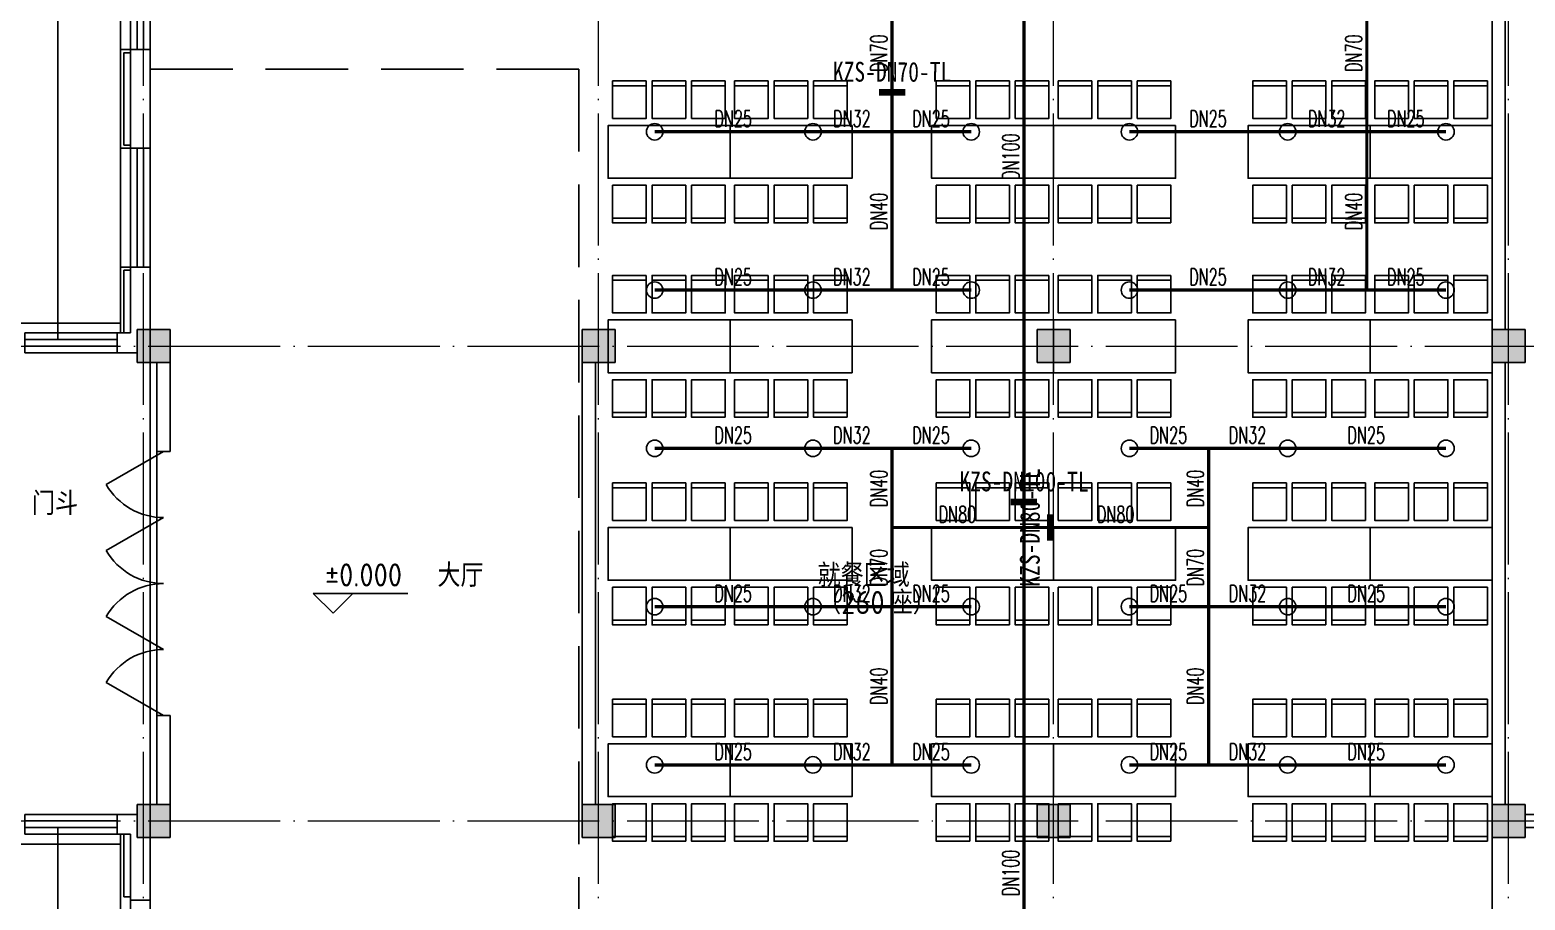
# Model space of a CAD drawing. Extents: x 1475400 to 1714963, y -629303 to -315532.
# Drawn here: x 1599820 to 1622495, y -388112 to -374917 of the extents above; entities that cross this region are included whole.
import ezdxf
from ezdxf.enums import TextEntityAlignment as Align

# ---------------------------------------------------------------- set-up
doc = ezdxf.new("R2010")
doc.units = 0
doc.header["$LTSCALE"] = 1000
doc.linetypes.add('DASH', pattern=[0.35, 0.25, -0.1])
doc.linetypes.add('DOTE', pattern=[2.42, 2, -0.2, 0.02, -0.2])
for name, color, linetype in [('A-ANNO-IDEN-LEVL', 3, 'Continuous'), ('A-ANNO-TXT', 7, 'Continuous'), ('A-FLOR-STRS', 140, 'Continuous'), ('COLUMN', 255, 'Continuous'), ('fur', 253, 'Continuous'), ('P-SPRN-IDEN', 4, 'Continuous'), ('P-SPRN-NAZL', 3, 'Continuous'), ('P-SPRN-PIPE', 6, 'Continuous'), ('PUB_HATCH', 8, 'Continuous'), ('PUB_TEXT', 7, 'Continuous'), ('WALL', 2, 'Continuous'), ('WINDOW', 4, 'Continuous'), ('建筑底图', 7, 'Continuous'), ('抗震支吊架', 2, 'Continuous'), ('洁具', 253, 'Continuous')]:
    doc.layers.add(name, color=color, linetype=linetype)
doc.layers.add('DOTE', color=8, linetype='DOTE', lineweight=9)
doc.styles.add('_TWT_PIPEDN', font='SIMPLEX', dxfattribs={"width": 0.8, "height": 2.5, "bigfont": 'HZTXT'})
doc.styles.add('kzcad', font='', dxfattribs={"width": 0.8})
doc.styles.get("Standard").update_dxf_attribs({"font": 'geniso.shx', "bigfont": 'hztxt.shx'})
doc.styles.get('kzcad').set_extended_font_data('SimSun')

# ---------------------------------------------------------------- blocks, each defined once
blk = doc.blocks.new('$WINLIB2D$00000001')
at = {"color": 0}
for points in [[(-0.5, 0.5), (-0.5, -0.5)], [(-0.5, 0.5), (0.5, 0.5)], [(0.5, -0.5), (0.5, 0.5)], [(0.5, 0.167), (-0.5, 0.167)], [(0.5, -0.167), (-0.5, -0.167)], [(-0.5, -0.5), (0.5, -0.5)]]:
    blk.add_lwpolyline(points, dxfattribs=at)
blk = doc.blocks.new('$DorLib2D$00000228')
at = {"color": 0}
blk.add_line((0.5, 0), (0, 0.866), dxfattribs=at)
blk.add_arc((0.5, 0), 1, 120, 180, dxfattribs=at)
blk = doc.blocks.new('$DorLib2D$00000231')
at = {"color": 0}
for p, q in [((-0.5, 0), (-0.25, 0.433)), ((0.5, 0), (0.25, 0.433))]:
    blk.add_line(p, q, dxfattribs=at)
for centre, start, end in [((-0.5, 0), 0, 60), ((0.5, 0), 120, 180)]:
    blk.add_arc(centre, 0.5, start, end, dxfattribs=at)
blk = doc.blocks.new('$plan$00002719')
at = {"layer": 'fur'}
for p, q in [((-853, 1004), (-343, 1004)), ((-254, 1004), (256, 1004)), ((345, 1004), (856, 1004)), ((-853, -1004), (-343, -1004)), ((-254, -1004), (256, -1004)), ((345, -1004), (856, -1004))]:
    blk.add_line(p, q, dxfattribs=at)
for points in [[(-853, 1076), (-853, 507), (-343, 507), (-343, 1076), (-853, 1076)], [(-254, 1076), (-254, 507), (256, 507), (256, 1076), (-254, 1076)], [(345, 1076), (345, 507), (856, 507), (856, 1076), (345, 1076)], [(-925, -400), (-925, 400), (925, 400), (925, -400), (-925, -400)], [(-853, -1076), (-853, -507), (-343, -507), (-343, -1076), (-853, -1076)], [(-254, -1076), (-254, -507), (256, -507), (256, -1076), (-254, -1076)], [(345, -1076), (345, -507), (856, -507), (856, -1076), (345, -1076)]]:
    blk.add_lwpolyline(points, close=True, dxfattribs=at)
blk = doc.blocks.new('cDC')
at = {"layer": 'PUB_HATCH'}
for points in [[(1674613.9, -319398), (1674613.9, -318898), (1674113.9, -318898), (1674113.9, -319398)], [(1681363.9, -319398), (1681363.9, -318898), (1680863.9, -318898), (1680863.9, -319398)], [(1688263.9, -319398), (1688263.9, -318898), (1687763.9, -318898), (1687763.9, -319398)], [(1695163.9, -319398), (1695163.9, -318898), (1694663.9, -318898), (1694663.9, -319398)], [(1674613.9, -326598), (1674613.9, -326098), (1674113.9, -326098), (1674113.9, -326598)], [(1681363.9, -326598), (1681363.9, -326098), (1680863.9, -326098), (1680863.9, -326598)], [(1688263.9, -326598), (1688263.9, -326098), (1687763.9, -326098), (1687763.9, -326598)], [(1695163.9, -326598), (1695163.9, -326098), (1694663.9, -326098), (1694663.9, -326598)]]:
    blk.add_hatch(color=256, dxfattribs=at).paths.add_polyline_path(points)
for p, q in [((1673913.9, -318948), (1673913.9, -317998)), ((1673913.9, -317998), (1674013.9, -317998)), ((1673863.9, -318798), (1672263.4, -318798)), ((1673863.9, -326698), (1672263.4, -326698)), ((1673913.9, -326548), (1673913.9, -327498)), ((1673913.9, -327498), (1674013.9, -327498))]:
    blk.add_line(p, q)
for points in [[(1672913.9, -319048), (1672913.9, -319048), (1672913.9, -319048), (1672913.9, -319048), (1672913.9, -304048), (1688413.9, -304048)], [(1673863.9, -318948), (1673863.9, -304998), (1675213.9, -304998), (1675213.9, -305148)], [(1674013.9, -316148), (1673863.9, -316148)], [(1674013.9, -317948), (1673863.9, -317948)], [(1688413.9, -341448), (1672913.9, -341448), (1672913.9, -326448)], [(1673863.9, -326548), (1673863.9, -340498), (1675213.9, -340498), (1675213.9, -340348)], [(1674013.9, -326723), (1674013.9, -340348), (1676964.5, -340348)]]:
    blk.add_lwpolyline(points)
for points in [[(1674013.9, -316148), (1673863.9, -316148), (1673863.9, -314648), (1674013.9, -314648)], [(1674013.9, -316098), (1673913.9, -316098), (1673913.9, -314698), (1674013.9, -314698)]]:
    blk.add_lwpolyline(points, close=True)
at = {"layer": 'A-ANNO-IDEN-LEVL'}
for p, q in [((1677085.4, -323198), (1676785.4, -322898)), ((1676785.4, -322898), (1678219.4, -322898)), ((1677085.4, -323198), (1677385.4, -322898))]:
    blk.add_line(p, q, dxfattribs=at)
at = {"layer": 'A-FLOR-STRS', "linetype": 'DASH', "ltscale": 5}
blk.add_lwpolyline([(1674313.9, -314948), (1680813.9, -314948), (1680813.9, -330548), (1674313.9, -330548)], dxfattribs=at)
at = {"layer": 'COLUMN'}
for p, q in [((1674613.9, -318898), (1674113.9, -318898)), ((1674113.9, -318898), (1674113.9, -319398)), ((1674613.9, -319398), (1674613.9, -318898)), ((1681363.9, -318898), (1680863.9, -318898)), ((1680863.9, -318898), (1680863.9, -319398)), ((1681363.9, -319398), (1681363.9, -318898)), ((1688263.9, -318898), (1687763.9, -318898)), ((1687763.9, -318898), (1687763.9, -319398)), ((1688263.9, -319398), (1688263.9, -318898)), ((1695163.9, -318898), (1694663.9, -318898)), ((1694663.9, -318898), (1694663.9, -319398)), ((1695163.9, -319398), (1695163.9, -318898)), ((1674113.9, -319398), (1674613.9, -319398)), ((1680863.9, -319398), (1681363.9, -319398)), ((1687763.9, -319398), (1688263.9, -319398)), ((1694663.9, -319398), (1695163.9, -319398)), ((1674613.9, -326098), (1674113.9, -326098)), ((1674113.9, -326098), (1674113.9, -326598)), ((1674613.9, -326598), (1674613.9, -326098)), ((1681363.9, -326098), (1680863.9, -326098)), ((1680863.9, -326098), (1680863.9, -326598)), ((1681363.9, -326598), (1681363.9, -326098)), ((1688263.9, -326098), (1687763.9, -326098)), ((1687763.9, -326098), (1687763.9, -326598)), ((1688263.9, -326598), (1688263.9, -326098)), ((1695163.9, -326098), (1694663.9, -326098)), ((1694663.9, -326098), (1694663.9, -326598)), ((1695163.9, -326598), (1695163.9, -326098)), ((1674113.9, -326598), (1674613.9, -326598)), ((1680863.9, -326598), (1681363.9, -326598)), ((1687763.9, -326598), (1688263.9, -326598)), ((1694663.9, -326598), (1695163.9, -326598))]:
    blk.add_line(p, q, dxfattribs=at)
at = {"layer": 'DOTE'}
for p, q in [((1674213.9, -344239.7), (1674213.9, -301683.3)), ((1681113.9, -344239.7), (1681113.9, -301683.3)), ((1688013.9, -344239.7), (1688013.9, -301683.3)), ((1694913.9, -344239.7), (1694913.9, -301683.3)), ((1667024.4, -319148), (1711285.5, -319148)), ((1667024.4, -326348), (1711285.5, -326348))]:
    blk.add_line(p, q, dxfattribs=at)
at = {"layer": 'WALL'}
for p, q in [((1694663.9, -312498), (1694663.9, -318898)), ((1694863.9, -312498), (1694863.9, -318898)), ((1674013.9, -314648), (1674013.9, -316148)), ((1674313.9, -314648), (1674013.9, -314648)), ((1674313.9, -316148), (1674313.9, -314648)), ((1674013.9, -316148), (1674313.9, -316148)), ((1674313.9, -317948), (1674013.9, -317948)), ((1674013.9, -317948), (1674013.9, -318948)), ((1674313.9, -318898), (1674313.9, -317948)), ((1674013.9, -318948), (1673814.4, -318948)), ((1673814.4, -318948), (1673814.4, -319248)), ((1673814.4, -319248), (1674113.9, -319248)), ((1674413.9, -319398), (1674413.9, -320748)), ((1674613.9, -320748), (1674613.9, -319398)), ((1680863.9, -319398), (1680863.9, -326098)), ((1681063.9, -319398), (1681063.9, -326098)), ((1694663.9, -319398), (1694663.9, -326098)), ((1694863.9, -319398), (1694863.9, -326098)), ((1674413.9, -320748), (1674613.9, -320748)), ((1674613.9, -324748), (1674413.9, -324748)), ((1674413.9, -324748), (1674413.9, -326098)), ((1674613.9, -326098), (1674613.9, -324748)), ((1674113.9, -326248), (1673814.4, -326248)), ((1673814.4, -326248), (1673814.4, -326548)), ((1695938.5, -326248), (1695163.9, -326248)), ((1694913.9, -326348), (1694913.9, -326348)), ((1695001.4, -326348), (1695001.4, -326348)), ((1695088.9, -326348), (1695088.9, -326348)), ((1695163.9, -326448), (1695938.5, -326448)), ((1673814.4, -326548), (1674013.9, -326548)), ((1674013.9, -326548), (1674013.9, -327548)), ((1674313.9, -327548), (1674313.9, -326598)), ((1674013.9, -327548), (1674313.9, -327548))]:
    blk.add_line(p, q, dxfattribs=at)
at = {"layer": 'WINDOW'}
for p, q in [((1674413.9, -320748), (1674413.9, -321748)), ((1674413.9, -321748), (1674413.9, -323748)), ((1674413.9, -323748), (1674413.9, -324748))]:
    blk.add_line(p, q, dxfattribs=at)
at = {"layer": '洁具'}
blk.add_lwpolyline([(1694663.9, -305448), (1694663.9, -340048), (1681363.9, -340048), (1681063.9, -339748), (1681063.9, -332998), (1674313.9, -332998), (1674313.9, -312498), (1681363.9, -312498), (1681363.9, -305448)], close=True, dxfattribs=at)
at = {"layer": 'WINDOW'}
for name, p, xscale, yscale, zscale, rotation in [('$WINLIB2D$00000001', (1674163.9, -313748), -1800, 300, 1800, 90), ('$WINLIB2D$00000001', (1674163.9, -317048), -1800, 300, 1800, 90), ('$WINLIB2D$00000001', (1673114.4, -319098), 1400, 300, -1400, 180), ('$DorLib2D$00000228', (1674513.9, -321248), 1000, 1000, -1000, 90), ('$DorLib2D$00000231', (1674513.9, -322748), 2000, 2000, -2000, 90), ('$DorLib2D$00000228', (1674513.9, -324248), -1000, 1000, 1000, 90)]:
    blk.add_blockref(name, p, dxfattribs=dict(at, xscale=xscale, yscale=yscale, zscale=zscale, rotation=rotation))
at = {"layer": 'WINDOW', "xscale": -1400, "yscale": 300, "zscale": -1400}
blk.add_blockref('$WINLIB2D$00000001', (1673114.4, -326398), dxfattribs=at)
at = {"layer": '洁具', "rotation": 180}
for p in [(1682181.2, -316202.5), (1684031.2, -316202.5), (1687088.9, -316202.5), (1688938.9, -316202.5), (1691888.9, -316202.5), (1693738.9, -316202.5), (1682181.2, -319151.3), (1684031.2, -319151.3), (1687088.9, -319151.3), (1688938.9, -319151.3), (1691888.9, -319151.3), (1693738.9, -319151.3), (1682181.2, -322298.4), (1684031.2, -322298.4), (1687088.9, -322298.4), (1688938.9, -322298.4), (1691888.9, -322298.4), (1693738.9, -322298.4), (1682181.2, -325578.9), (1684031.2, -325578.9), (1687088.9, -325578.9), (1688938.9, -325578.9), (1691888.9, -325578.9), (1693738.9, -325578.9)]:
    blk.add_blockref('$plan$00002719', p, dxfattribs=at)
at = {"layer": 'A-ANNO-TXT', "color": 7}
blk.add_text('%%P0.000', height=350, dxfattribs=at).set_placement((1676964.1, -322793))
at = {"layer": 'PUB_TEXT'}
for s, p in [('门斗', (1672519.1, -321709.5)), ('大厅', (1678669, -322799.4)), ('就餐区域', (1684433.8, -322799.4)), ('（', (1684442.4, -323210.5)), ('260', (1684792.4, -323210.5)), ('座）', (1685527.4, -323210.5))]:
    blk.add_text(s, height=350, dxfattribs=at).set_placement(p)
blk = doc.blocks.new('$TwtSys$00000125')
blk.add_circle((0, 0, 0), 1)

msp = doc.modelspace()

# ---------------------------------------------------------------- linework, layer by layer
at = {"layer": 'P-SPRN-PIPE', "color": 2, "const_width": 50}
for points in [[(1614894.6, -382462.2), (1614894.6, -371212.2)], [(1614894.6, -392937.2), (1614894.6, -382462.2)]]:
    msp.add_lwpolyline(points, dxfattribs=at)
at = {"layer": 'P-SPRN-PIPE', "const_width": 50}
for points in [[(1612894.6, -376462.2), (1612894.6, -374062.2)], [(1620094.6, -376462.2), (1620094.6, -374062.2)], [(1609294.6, -376462.2), (1611694.6, -376462.2)], [(1611694.6, -376462.2), (1612894.6, -376462.2)], [(1612894.6, -376462.2), (1614094.6, -376462.2)], [(1612894.6, -378862.2), (1612894.6, -376462.2)], [(1616494.6, -376462.2), (1618894.6, -376462.2)], [(1618894.6, -376462.2), (1620094.6, -376462.2)], [(1620094.6, -378862.2), (1620094.6, -376462.2)], [(1620094.6, -376462.2), (1621294.6, -376462.2)], [(1609294.6, -378862.2), (1611694.6, -378862.2)], [(1611694.6, -378862.2), (1612894.6, -378862.2)], [(1612894.6, -378862.2), (1614094.6, -378862.2)], [(1616494.6, -378862.2), (1618894.6, -378862.2)], [(1618894.6, -378862.2), (1620094.6, -378862.2)], [(1620094.6, -378862.2), (1621294.6, -378862.2)], [(1609294.6, -381262.2), (1611694.6, -381262.2)], [(1611694.6, -381262.2), (1612894.6, -381262.2)], [(1612894.6, -381262.2), (1614094.6, -381262.2)], [(1612894.6, -382462.2), (1612894.6, -381262.2)], [(1616494.6, -381262.2), (1617694.6, -381262.2)], [(1617694.6, -381262.2), (1618894.6, -381262.2)], [(1617694.6, -382462.2), (1617694.6, -381262.2)], [(1618894.6, -381262.2), (1621294.6, -381262.2)], [(1612894.6, -383662.2), (1612894.6, -382462.2)], [(1614894.6, -382462.2), (1612894.6, -382462.2)], [(1617694.6, -382462.2), (1614894.6, -382462.2)], [(1617694.6, -383662.2), (1617694.6, -382462.2)], [(1609294.6, -383662.2), (1611694.6, -383662.2)], [(1611694.6, -383662.2), (1612894.6, -383662.2)], [(1612894.6, -386062.2), (1612894.6, -383662.2)], [(1612894.6, -383662.2), (1614094.6, -383662.2)], [(1616494.6, -383662.2), (1617694.6, -383662.2)], [(1617694.6, -386062.2), (1617694.6, -383662.2)], [(1617694.6, -383662.2), (1618894.6, -383662.2)], [(1618894.6, -383662.2), (1621294.6, -383662.2)], [(1609294.6, -386062.2), (1611694.6, -386062.2)], [(1611694.6, -386062.2), (1612894.6, -386062.2)], [(1612894.6, -386062.2), (1614094.6, -386062.2)], [(1616494.6, -386062.2), (1617694.6, -386062.2)], [(1617694.6, -386062.2), (1618894.6, -386062.2)], [(1618894.6, -386062.2), (1621294.6, -386062.2)]]:
    msp.add_lwpolyline(points, dxfattribs=at)
at = {"layer": '抗震支吊架', "color": 2, "const_width": 100}
for points in [[(1612694.6, -375862.2), (1613094.6, -375862.2)], [(1614694.6, -382074.7), (1615094.6, -382074.7)], [(1615294.6, -382662.2), (1615294.6, -382262.2)]]:
    msp.add_lwpolyline(points, dxfattribs=at)

# ---------------------------------------------------------------- block references
at = {"layer": 'P-SPRN-NAZL', "xscale": 125, "yscale": 125, "zscale": 125}
for p in [(1609294.6, -376462.2), (1611694.6, -376462.2), (1614094.6, -376462.2), (1616494.6, -376462.2), (1618894.6, -376462.2), (1621294.6, -376462.2), (1609294.6, -378862.2), (1611694.6, -378862.2), (1614094.6, -378862.2), (1616494.6, -378862.2), (1618894.6, -378862.2), (1621294.6, -378862.2), (1609294.6, -381262.2), (1611694.6, -381262.2), (1614094.6, -381262.2), (1616494.6, -381262.2), (1618894.6, -381262.2), (1621294.6, -381262.2), (1609294.6, -383662.2), (1611694.6, -383662.2), (1614094.6, -383662.2), (1616494.6, -383662.2), (1618894.6, -383662.2), (1621294.6, -383662.2), (1609294.6, -386062.2), (1611694.6, -386062.2), (1614094.6, -386062.2), (1616494.6, -386062.2), (1618894.6, -386062.2), (1621294.6, -386062.2)]:
    msp.add_blockref('$TwtSys$00000125', p, dxfattribs=at)
at = {"layer": '建筑底图'}
msp.add_blockref('cDC', (-72669.3, -60564.2), dxfattribs=at)

# ---------------------------------------------------------------- texts
at = {"layer": 'P-SPRN-IDEN', "style": '_TWT_PIPEDN', "width": 0.64}
for s, p in [('DN70', (1612819.6, -375555.5)), ('DN70', (1620019.6, -375555.5)), ('DN100', (1614819.6, -377191.5)), ('DN70', (1612819.6, -383355.5)), ('DN70', (1617619.6, -383355.5)), ('DN100', (1614819.6, -388054))]:
    msp.add_text(s, height=250, rotation=90, dxfattribs=at).set_placement(p)
at = {"layer": 'P-SPRN-IDEN', "color": 251, "style": '_TWT_PIPEDN', "width": 0.64}
for s, p in [('DN25', (1610201.3, -376387.2)), ('DN32', (1612001.3, -376387.2)), ('DN25', (1613201.3, -376387.2)), ('DN25', (1617401.3, -376387.2)), ('DN32', (1619201.3, -376387.2)), ('DN25', (1620401.3, -376387.2)), ('DN25', (1610201.3, -378787.2)), ('DN32', (1612001.3, -378787.2)), ('DN25', (1613201.3, -378787.2)), ('DN25', (1617401.3, -378787.2)), ('DN32', (1619201.3, -378787.2)), ('DN25', (1620401.3, -378787.2)), ('DN25', (1610201.3, -381187.2)), ('DN32', (1612001.3, -381187.2)), ('DN25', (1613201.3, -381187.2)), ('DN25', (1616801.3, -381187.2)), ('DN32', (1618001.3, -381187.2)), ('DN25', (1619801.3, -381187.2)), ('DN25', (1610201.3, -383587.2)), ('DN32', (1612001.3, -383587.2)), ('DN25', (1613201.3, -383587.2)), ('DN25', (1616801.3, -383587.2)), ('DN32', (1618001.3, -383587.2)), ('DN25', (1619801.3, -383587.2)), ('DN25', (1610201.3, -385987.2)), ('DN32', (1612001.3, -385987.2)), ('DN25', (1613201.3, -385987.2)), ('DN25', (1616801.3, -385987.2)), ('DN32', (1618001.3, -385987.2)), ('DN25', (1619801.3, -385987.2))]:
    msp.add_text(s, height=250, dxfattribs=at).set_placement(p)
for p in [(1612819.6, -377955.5), (1620019.6, -377955.5), (1612819.6, -382155.5), (1617619.6, -382155.5), (1612819.6, -385155.5), (1617619.6, -385155.5)]:
    msp.add_text('DN40', height=250, rotation=90, dxfattribs=at).set_placement(p)
at = {"layer": 'P-SPRN-IDEN', "style": '_TWT_PIPEDN', "width": 0.64}
for p in [(1613601.3, -382387.2), (1616001.3, -382387.2)]:
    msp.add_text('DN80', height=250, dxfattribs=at).set_placement(p)
at = {"layer": '抗震支吊架', "color": 2, "style": 'kzcad', "width": 0.8}
for s, rotation, p in [('KZS-DN70-TL', 359.88539, (1612894.6, -375702.2)), ('KZS-DN100-TL', 359.88539, (1614894.6, -381914.7)), ('KZS-DN80-TL', 89.88539, (1615134.6, -382462.2))]:
    msp.add_text(s, height=300, rotation=rotation, dxfattribs=at).set_placement(p, align=Align.CENTER)

doc.saveas('drawing.dxf')
